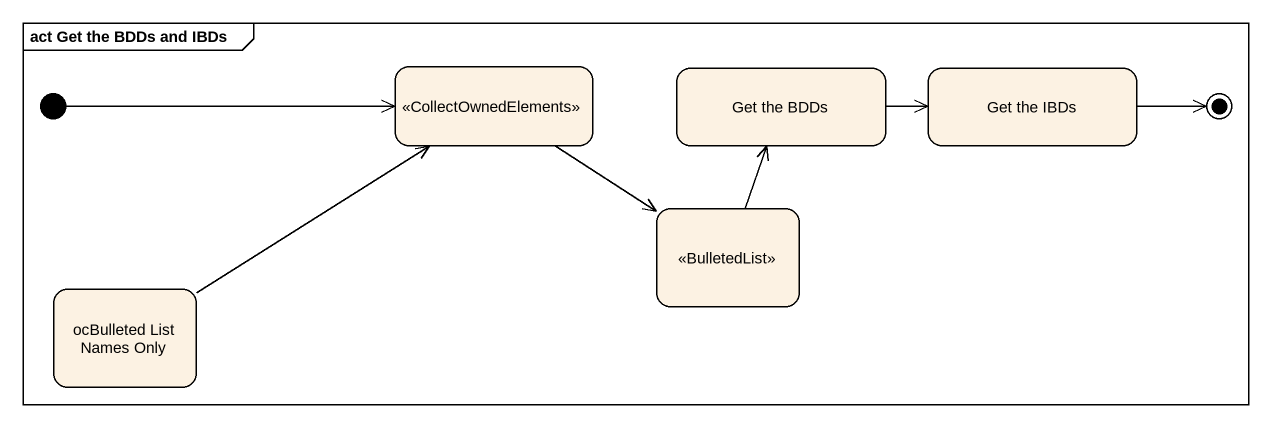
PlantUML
@startuml
mainframe act Get the BDDs and IBDs
hide empty description
state " " as state1 <<CollectOwnedElements>>
state "Get the BDDs" as Get_the_BDDs
state "Get the IBDs" as Get_the_IBDs
state " " as state2 <<BulletedList>>
state "ocBulleted List Names Only" as ocBulleted_List_Names_Only
[*] -right-> state1
state1 --> state2
Get_the_BDDs -right-> Get_the_IBDs
state2 -up-> Get_the_BDDs
ocBulleted_List_Names_Only -up-> state1
Get_the_IBDs -right-> [*]
@enduml
